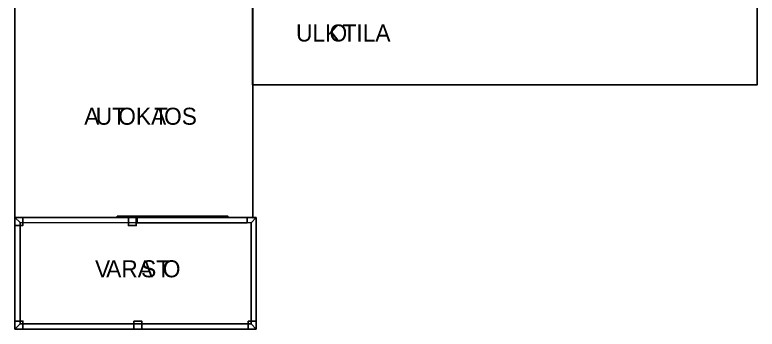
# Model space of a CAD drawing. Extents: x 1.1 to 16.2, y 0 to 16.7.
# Drawn here: x 1.14 to 16.15, y 0.01 to 6.36 of the extents above; entities that cross this region are included whole.
import ezdxf

# ---------------------------------------------------------------- set-up
doc = ezdxf.new("R2010")
doc.units = 0
doc.layers.get('0').update_dxf_attribs({"linetype": 'CONTINUOUS'})

msp = doc.modelspace()

# ---------------------------------------------------------------- linework, layer by layer
at = {"color": 0}
for points, const_width in [([(5.9521, 9.55539), (7.33399, 9.55539), (7.33399, 6.52935), (11.3122, 6.53039), (16.1511, 6.53039), (16.1511, 4.94151), (5.94586, 4.94151), (5.9521, 9.55539)], 0.00208), ([(6.01742, 2.26226), (1.13856, 2.2654), (1.24273, 2.16114), (5.91325, 2.15821), (6.01742, 2.26226)], 0.00208), ([(1.13856, 2.2654), (1.13856, 0.01194), (1.24273, 0.1161), (1.24273, 2.16114), (1.13856, 2.2654)], 0.00208), ([(3.20486, 2.28939), (3.20486, 2.26335), (5.44726, 2.26335), (5.44726, 2.28939), (3.20486, 2.28939)], 0.01042), ([(3.20486, 2.28939), (3.20486, 2.26335), (5.44726, 2.26335), (5.44726, 2.28939), (3.20486, 2.28939)], 0.01042), ([(5.8355, 2.26238), (3.6071, 2.26383), (3.6071, 2.15967), (5.83539, 2.15821), (5.8355, 2.26238)], 0.01042), ([(6.01742, 0.01194), (6.01742, 2.26226), (5.91325, 2.15821), (5.91325, 0.1161), (6.01742, 0.01194)], 0.00208), ([(1.13856, 0.01194), (6.01742, 0.01194), (5.91325, 0.1161), (1.24273, 0.1161), (1.13856, 0.01194)], 0.00208)]:
    msp.add_lwpolyline(points, close=True, dxfattribs=dict(at, const_width=const_width))
at = {"color": 7}
for points in [[(5.9521, 9.55539), (7.33399, 9.55539), (7.33399, 6.52935), (11.3122, 6.53039), (16.1511, 6.53039), (16.1511, 4.94151), (5.94586, 4.94151), (5.9521, 9.55539)], [(1.13856, 2.2654), (1.13856, 6.52843), (5.9521, 6.53039), (5.9521, 2.25749), (1.13856, 2.2654)], [(3.20486, 2.28939), (5.44726, 2.28939), (5.44726, 2.26335), (3.20486, 2.26335), (3.20486, 2.28939)], [(3.20486, 2.28939), (5.44726, 2.28939), (5.44726, 2.26335), (3.20486, 2.26335), (3.20486, 2.28939)], [(5.8355, 2.26238), (3.6071, 2.26383), (3.6071, 2.15967), (5.83539, 2.15821), (5.8355, 2.26238)], [(5.8355, 2.26238), (3.6071, 2.26383), (3.6071, 2.15967), (5.83539, 2.15821), (5.8355, 2.26238)], [(5.91325, 2.15821), (5.91325, 0.1161), (1.24273, 0.1161), (1.24273, 2.16114), (5.91325, 2.15821)]]:
    msp.add_lwpolyline(points, close=True, dxfattribs=at)
for points, const_width in [([(1.13856, 2.2654), (1.13856, 6.52843), (5.9521, 6.53039), (5.9521, 2.25749), (1.13856, 2.2654)], 0.00208), ([(5.8355, 2.26238), (3.6071, 2.26383), (3.6071, 2.15967), (5.83539, 2.15821), (5.8355, 2.26238)], 0.01042), ([(5.91325, 2.15821), (5.91325, 0.1161), (1.24273, 0.1161), (1.24273, 2.16114), (5.91325, 2.15821)], 0.00208)]:
    msp.add_lwpolyline(points, close=True, dxfattribs=dict(at, const_width=const_width))
at = {"color": 0}
for points in [[(1.13856, 2.2654), (1.13856, 0.01194), (1.24273, 0.1161), (1.24273, 2.16114), (1.13856, 2.2654)], [(6.01742, 2.26226), (1.13856, 2.2654), (1.24273, 2.16114), (5.91325, 2.15821), (6.01742, 2.26226)], [(1.13856, 2.2654), (1.29845, 2.2654), (1.29845, 2.10394), (1.13856, 2.10394), (1.13856, 2.2654)], [(3.43332, 2.26432), (3.59321, 2.26432), (3.59321, 2.10286), (3.43332, 2.10286), (3.43332, 2.26432)], [(6.01742, 0.01194), (6.01742, 2.26226), (5.91325, 2.15821), (5.91325, 0.1161), (6.01742, 0.01194)], [(1.13856, 0.17339), (1.29845, 0.17339), (1.29845, 0.01194), (1.13856, 0.01194), (1.13856, 0.17339)], [(3.54383, 0.17339), (3.70378, 0.17339), (3.70378, 0.01194), (3.54383, 0.01194), (3.54383, 0.17339)], [(5.85747, 0.17339), (6.01742, 0.17339), (6.01742, 0.01194), (5.85747, 0.01194), (5.85747, 0.17339)], [(1.13856, 0.01194), (6.01742, 0.01194), (5.91325, 0.1161), (1.24273, 0.1161), (1.13856, 0.01194)]]:
    msp.add_lwpolyline(points, close=True, dxfattribs=at)

# ---------------------------------------------------------------- texts
for s, p in [('ULK', (6.82447, 5.82011)), ('O', (7.50207, 5.82011)), ('TILA', (7.76439, 5.82011)), ('A', (2.53917, 4.13847)), ('UT', (2.77243, 4.13847)), ('OKA', (3.22756, 4.13847)), ('T', (3.95097, 4.13847)), ('OS', (4.15453, 4.13847)), ('V', (2.75849, 1.05641)), ('ARA', (2.9835, 1.05641)), ('ST', (3.69071, 1.05641)), ('O', (4.12889, 1.05641))]:
    msp.add_text(s, height=0.34375, dxfattribs=at).set_placement(p)

doc.saveas('drawing.dxf')
